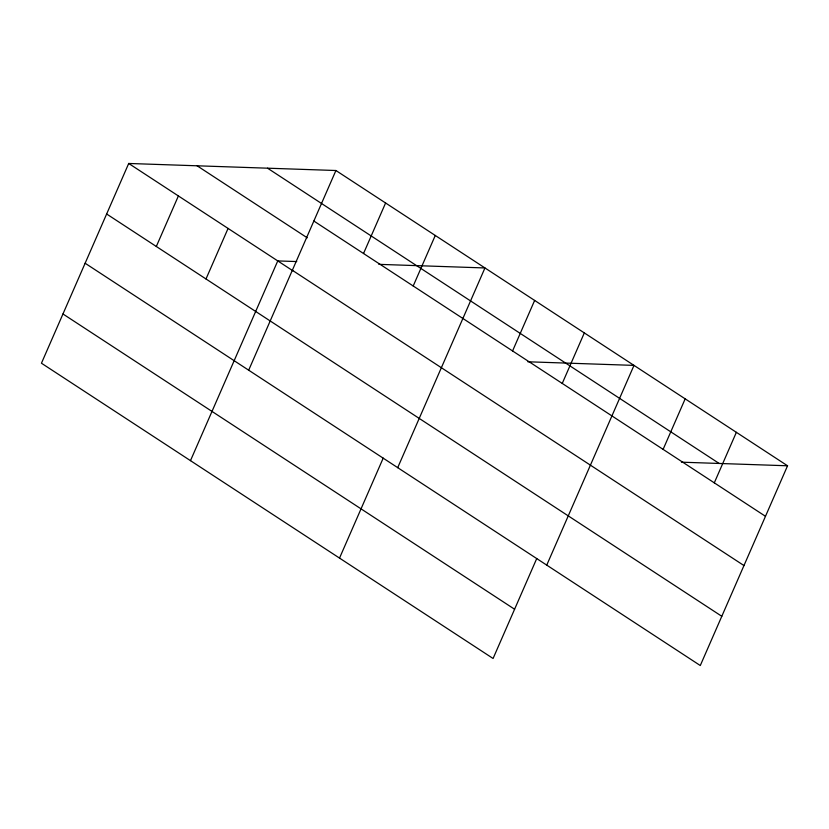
<?xml version="1.0" encoding="UTF-8"?>
<svg xmlns="http://www.w3.org/2000/svg" width="829" height="829" viewBox="0 0 829 829"><rect width="100%" height="100%" fill="white"/><g stroke="black" fill="none" stroke-linecap="round" stroke-linejoin="round"><path stroke-width="1.24" d="M85.128 263.239L700.287 665.532L787.55 465.784L335.921 170.515L128.713 163.468L41.45 363.216L493.079 658.485L536.757 558.508M156.318 246.472L178.39 195.955M206.006 278.948L228.068 228.431M190.483 460.655L277.756 260.917L296.751 261.56M248.659 370.252L335.921 170.515M363.527 253.508L385.599 202.991M413.205 285.995L435.277 235.467M339.527 558.093L383.205 458.116M397.692 467.691L484.955 267.954L378.843 264.347M512.571 350.947L534.643 300.43M562.249 383.433L584.321 332.916M546.736 565.14L633.998 365.392L527.876 361.786M663.107 449.38L685.179 398.853M714.297 482.841L736.37 432.323M681.428 462.178L787.55 465.784M267.539 168.183L719.168 463.463M313.849 221.032L765.478 516.301M197.095 165.79L307.248 237.819M292.336 270.275L743.965 565.554M128.713 163.468L292.875 270.793M106.64 213.996L721.8 616.289M62.963 313.973L514.591 609.242"/></g></svg>
